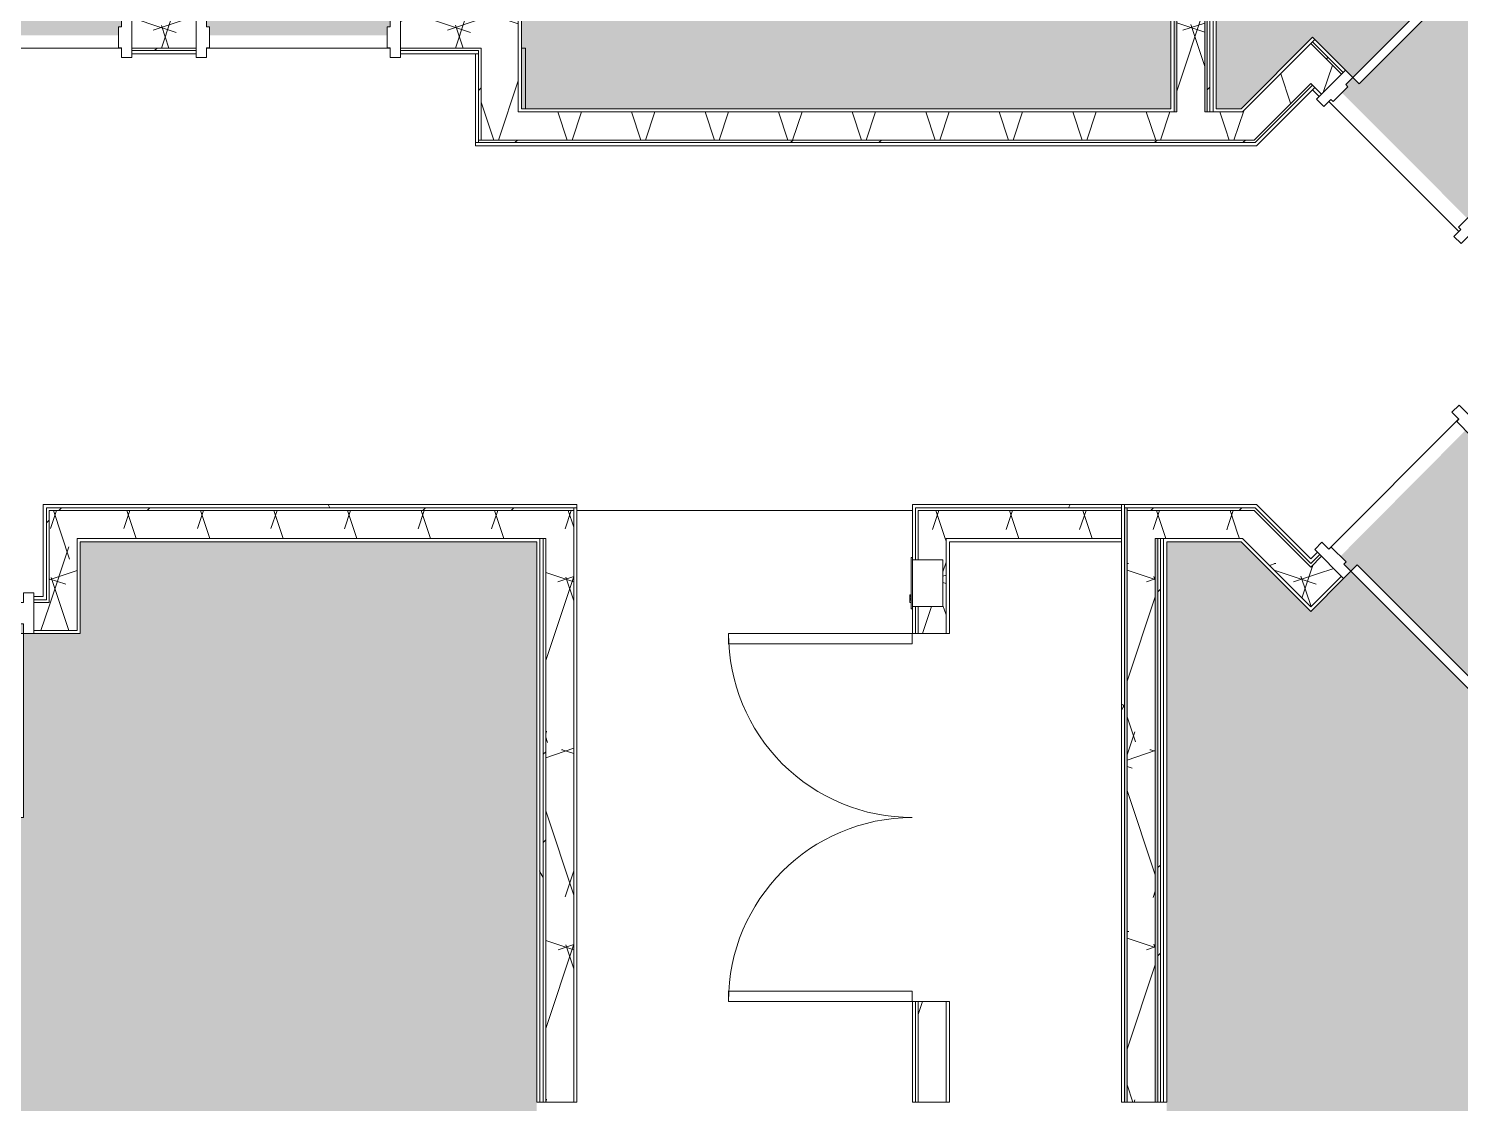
# Model space of a CAD drawing. Header units: inches. Extents: x -1558 to 1975, y 9767 to 12269.
# Drawn here: x 1144.3 to 1424.7, y 10263.5 to 10473.8 of the extents above; entities that cross this region are included whole.
import ezdxf

# ---------------------------------------------------------------- set-up
doc = ezdxf.new("R2010")
doc.units = ezdxf.units.IN
doc.header["$MEASUREMENT"] = 0
for name, color, linetype, lineweight in [('0-1', 7, 'Continuous', 5), ('A-AREA-PATT-1', 254, 'Continuous', 9), ('A-AREA-PATT-3', 143, 'Continuous', 9), ('A-AREA-PATT-4', 8, 'Continuous', 9), ('A-DOOR', 31, 'Continuous', 9), ('A-DOOR-FRAM', 31, 'Continuous', 9), ('A-FLOR-1', 7, 'Continuous', 9), ('A-WALL', 113, 'Continuous', 9), ('A-WALL-PATT-1', 8, 'Continuous', 9), ('A-WALL-PATT-2', 253, 'Continuous', 9), ('A-WALL-PATT-3', 7, 'Continuous', 9), ('A-WALL-PATT-5', 111, 'Continuous', 9), ('E-FIRE', 2, 'Continuous', 9), ('I-WALL', 2, 'Continuous', 9), ('I-WALL-1', 1, 'Continuous', 5)]:
    doc.layers.add(name, color=color, linetype=linetype, lineweight=lineweight)
pattern_1 = [(0, (3885.564, 0), (115.2, 28.8), [4.752, -81.648, 4.752, -81.648, -460.8]), (0, (3885.564, 0), (115.2, 28.8), [-172.8, 4.752, -168.048, 4.752, -81.648, -201.6]), (0, (3885.564, 0), (115.2, 28.8), [-432, 4.752, -52.848, 4.752, -139.248]), (120, (3928.764, 14.4), (-82.54153, 85.36613), [4.752, -81.648, 4.752, -81.648, -460.8]), (120, (3928.764, 14.4), (-82.54153, 85.36613), [-172.8, 4.752, -168.048, 4.752, -81.648, -201.6]), (120, (3928.764, 14.4), (-82.54153, 85.36613), [-432, 4.752, -52.848, 4.752, -139.248]), (240, (3943.164, 72), (-32.65847, -114.16613), [4.752, -81.648, 4.752, -81.648, -460.8]), (240, (3943.164, 72), (-32.65847, -114.16613), [-172.8, 4.752, -168.048, 4.752, -81.648, -201.6]), (240, (3943.164, 72), (-32.65847, -114.16613), [-432, 4.752, -52.848, 4.752, -139.248])]
pattern_2 = [(45, (3885.564, 0), (-35.63818, 35.63818), []), (45, (3885.564, 54), (-35.63818, 35.63818), [])]
pattern_3 = [(161.57, (3887.364, 1.8), (-14.4010124, -0.0012439), [0, -102.456, 11.376, 0]), (18.43, (3883.764, 1.8), (-14.4010124, 0.0012439), [0, -102.456, 11.376, 0]), (108.43, (3887.364, 1.8), (7.1973965, -36.003153), [34.146, -79.686]), (71.57, (3883.764, 1.8), (7.1973965, 36.003153), [34.146, -79.686])]

# ---------------------------------------------------------------- blocks, each defined once
blk = doc.blocks.new('CTR - 1st Phase - Shell_rvt-1-KEY PLAN - 2ND FLOOR')
at = {"layer": 'A-FLOR-1'}
for p, q in [((-2759.04, 10470.04), (-2723.04, 10470.04)), ((-2723.04, 10470.04), (-2759.04, 10470.04)), ((-2706.41, 10470.04), (-2670.41, 10470.04)), ((-2670.41, 10470.04), (-2706.41, 10470.04)), ((-2644.75, 10470.04), (-2643.97, 10470.04)), ((-2643.97, 10470.04), (-2644.75, 10470.04)), ((-2643.97, 10470.04), (-2643.97, 10458.16)), ((-2643.97, 10458.16), (-2643.97, 10470.04)), ((-2486.65, 10459.59), (-2461.19, 10434.14)), ((-2461.19, 10434.14), (-2486.65, 10459.59)), ((-2461.2, 10397.43), (-2486.66, 10371.97)), ((-2486.66, 10371.97), (-2461.2, 10397.43)), ((-2568.2, 10379.54), (-2633.87, 10379.54)), ((-2633.87, 10379.54), (-2568.2, 10379.54))]:
    blk.add_line(p, q, dxfattribs=at)
blk = doc.blocks.new('HOLLOW METAL - UNIT DOOR-2191977-KEY PLAN - 2ND FLOOR')
at = {"layer": 'A-DOOR'}
for p, q in [((16.25, -3.875), (18, -3.875)), ((16.25, -39.875), (16.25, -3.875)), ((18, -3.875), (18, -39.875)), ((18, -39.875), (16.25, -39.875))]:
    blk.add_line(p, q, dxfattribs=at)
blk.add_arc((18, -3.875), 36, 180, 270, dxfattribs=at)
at = {"layer": 'A-DOOR-FRAM'}
for p, q in [((-20, 4.125), (-18, 4.125)), ((-20, -3.875), (-20, 4.125)), ((-18, 4.125), (-18, 2.1875)), ((18, 4.125), (20, 4.125)), ((18, 2.1875), (18, 4.125)), ((20, 4.125), (20, -3.875)), ((-18, 2.1875), (-17.375, 2.1875)), ((-17.375, 2.1875), (-17.375, -1.9375)), ((17.375, 2.1875), (18, 2.1875)), ((17.375, -1.9375), (17.375, 2.1875)), ((-18, -1.9375), (-18, -3.875)), ((-17.375, -1.9375), (-18, -1.9375)), ((18, -1.9375), (17.375, -1.9375)), ((18, -3.875), (18, -1.9375)), ((-18, -3.875), (-20, -3.875)), ((20, -3.875), (18, -3.875))]:
    blk.add_line(p, q, dxfattribs=at)
blk = doc.blocks.new('HOLLOW METAL - DOUBLE - HM - METAL LEAF - 20 MIN_ - 6-0 x 6-8-2194249-KEY PLAN - 2ND FLOOR')
at = {"layer": 'A-DOOR'}
for p, q in [((-34, -3.625), (-36, -3.625)), ((-36, -3.625), (-36, -39.625)), ((-34, -39.625), (-34, -3.625)), ((34, -3.625), (36, -3.625)), ((34, -39.625), (34, -3.625)), ((36, -3.625), (36, -39.625)), ((-36, -39.625), (-34, -39.625)), ((36, -39.625), (34, -39.625))]:
    blk.add_line(p, q, dxfattribs=at)
for centre, start, end in [((-36, -3.625), 270, 0), ((36, -3.625), 180, 270)]:
    blk.add_arc(centre, 36, start, end, dxfattribs=at)
blk = doc.blocks.new('104416 - Fire Extinguishers - Wall - Class A - Light - 2A-2205461-KEY PLAN - 2ND FLOOR')
at = {"layer": 'E-FIRE'}
for p, q in [((13.19, 3.88), (13.19, 3.62)), ((23.19, 3.88), (13.19, 3.88)), ((13.19, 3.88), (23.19, 3.88)), ((13.19, 3.88), (13.19, 3.62)), ((23.19, 3.62), (13.19, 3.62)), ((13.63, -2.37), (13.63, 3.62)), ((14.41, 3.88), (14.41, 4.13)), ((14.41, 3.88), (14.41, 4.13)), ((14.41, 3.88), (14.41, 4.13)), ((14.44, 4.13), (14.84, 4.13)), ((14.44, 3.88), (14.44, 4.13)), ((14.84, 4.13), (15.08, 4.13)), ((14.84, 4.13), (15.03, 4.13)), ((14.84, 3.88), (14.84, 4.13)), ((14.95, 3.88), (14.95, 4.13)), ((15.03, 4.13), (15.11, 4.13)), ((15.03, 3.88), (15.03, 4.13)), ((15.04, 3.88), (15.04, 4.13)), ((15.08, 3.88), (15.08, 4.13)), ((15.08, 3.88), (15.08, 4.13)), ((15.11, 3.88), (15.11, 4.13)), ((15.11, 3.88), (15.11, 4.13)), ((15.11, 4.13), (15.24, 4.13)), ((15.11, 3.88), (15.11, 4.13)), ((15.24, 4.13), (15.51, 4.13)), ((15.24, 3.88), (15.24, 4.13)), ((15.51, 4.13), (15.73, 4.13)), ((15.51, 3.88), (15.51, 4.13)), ((15.73, 4.13), (15.91, 4.13)), ((15.73, 4.13), (15.91, 4.13)), ((15.73, 4.13), (15.87, 4.13)), ((15.73, 3.88), (15.73, 4.13)), ((15.87, 4.13), (15.91, 4.13)), ((15.87, 3.88), (15.87, 4.13)), ((15.91, 3.88), (15.91, 4.13)), ((15.91, 3.88), (15.91, 4.13)), ((15.91, 3.88), (15.91, 4.13)), ((15.94, 3.88), (15.94, 4.13)), ((15.94, 3.88), (15.94, 4.13)), ((22.75, 3.62), (22.75, -2.37)), ((23.19, 3.62), (23.19, 3.88)), ((23.19, 3.62), (23.19, 3.88)), ((22.75, -2.37), (13.63, -2.37))]:
    blk.add_line(p, q, dxfattribs=at)
blk = doc.blocks.new('HOLLOW METAL - UNIT DOOR-2191978-KEY PLAN - 2ND FLOOR')
at = {"layer": 'A-DOOR'}
for p, q in [((18, 39.875), (16.25, 39.875)), ((16.25, 39.875), (16.25, 3.875)), ((18, 3.875), (18, 39.875)), ((16.25, 3.875), (18, 3.875))]:
    blk.add_line(p, q, dxfattribs=at)
blk.add_arc((18, 3.875), 36, 90, 180, dxfattribs=at)
at = {"layer": 'A-DOOR-FRAM'}
for p, q in [((-18, 3.875), (-20, 3.875)), ((-20, 3.875), (-20, -4.125)), ((-18, 1.9375), (-18, 3.875)), ((18, 3.875), (18, 1.9375)), ((20, 3.875), (18, 3.875)), ((20, -4.125), (20, 3.875)), ((-17.375, 1.9375), (-18, 1.9375)), ((-17.375, -2.1875), (-17.375, 1.9375)), ((18, 1.9375), (17.375, 1.9375)), ((17.375, 1.9375), (17.375, -2.1875)), ((-18, -4.125), (-18, -2.1875)), ((-18, -2.1875), (-17.375, -2.1875)), ((17.375, -2.1875), (18, -2.1875)), ((18, -2.1875), (18, -4.125)), ((-20, -4.125), (-18, -4.125)), ((18, -4.125), (20, -4.125))]:
    blk.add_line(p, q, dxfattribs=at)

msp = doc.modelspace()

# ---------------------------------------------------------------- hatches: boundary and pattern name
at = {"layer": 'A-AREA-PATT-1'}
h = msp.add_hatch(color=256, dxfattribs=at)
h.paths.add_polyline_path([(1162.53, 10476.16), (1160.78, 10476.16), (1160.78, 10512.16), (1162.53, 10512.16), (1162.53, 10503.61)], flags=0)
h.paths.add_polyline_path([(996.65, 10458.16), (1100.87, 10458.16), (1100.87, 10476.16), (1126.53, 10476.16), (1126.53, 10474.23), (1127.15, 10474.23), (1127.15, 10472.54), (1161.9, 10472.54), (1161.9, 10474.23), (1162.53, 10474.23), (1162.53, 10476.16), (1166.59, 10476.16), (1166.59, 10842.51), (1162.72, 10842.51), (1162.72, 10820.2), (1134.84, 10820.2), (1134.84, 10842.51), (1088.24, 10842.51), (1088.24, 10846.48), (1018.12, 10846.48), (1018.12, 10842.51), (973.68, 10842.51), (973.68, 10458.16)], flags=0)
h = msp.add_hatch(color=256, dxfattribs=at)
h.paths.add_polyline_path([(1403.6, 10464.28), (1429.06, 10489.73), (1430.3, 10488.5), (1404.84, 10463.04), (1403.75, 10464.13)], flags=0)
h.paths.add_polyline_path([(1447.65, 10420.23), (1808.77, 10420.23), (1808.77, 10555.85), (1786.45, 10555.85), (1786.45, 10583.73), (1808.77, 10583.73), (1808.77, 10842.51), (1664.24, 10842.51), (1664.24, 10846.48), (1594.12, 10846.48), (1594.12, 10842.51), (1376.88, 10842.51), (1376.88, 10458.16), (1381.76, 10458.16), (1395.74, 10472.15), (1403.6, 10464.28), (1402.23, 10462.91), (1402.67, 10462.47), (1401.48, 10461.27), (1426.05, 10436.7), (1427.25, 10437.89), (1427.69, 10437.45), (1429.06, 10438.82), (1447.05, 10420.83)], flags=0)
h = msp.add_hatch(color=256, dxfattribs=at)
h.paths.add_polyline_path([(1179.15, 10476.16), (1179.15, 10512.16), (1180.9, 10512.16), (1180.9, 10476.16), (1179.78, 10476.16)], flags=0)
h.paths.add_polyline_path([(1332.42, 10458.16), (1368, 10458.16), (1368, 10842.51), (1206.84, 10842.51), (1206.84, 10820.2), (1178.97, 10820.2), (1178.97, 10842.51), (1175.09, 10842.51), (1175.09, 10476.16), (1179.15, 10476.16), (1179.15, 10474.23), (1179.78, 10474.23), (1179.78, 10472.54), (1214.53, 10472.54), (1214.53, 10474.23), (1215.15, 10474.23), (1215.15, 10476.16), (1240.82, 10476.16), (1240.82, 10458.16), (1299.35, 10458.16)], flags=0)
at = {"layer": 'A-AREA-PATT-3'}
h = msp.add_hatch(color=256, dxfattribs=at)
h.paths.add_polyline_path([(954.53, 9989.06), (1026.6, 9989.06), (1026.6, 10011.38), (1054.48, 10011.38), (1054.48, 9989.06), (1238.58, 9989.06), (1238.58, 10017.71), (1243.82, 10017.71), (1243.82, 10373.41), (1154.45, 10373.41), (1154.36, 10355.41), (1143.33, 10355.41), (1143.33, 10357.35), (1142.7, 10357.35), (1142.7, 10359.04), (1107.95, 10359.04), (1107.95, 10357.35), (1107.33, 10357.35), (1107.33, 10355.41), (1081.67, 10355.41), (1081.67, 10373.41), (954.48, 10373.41), (954.48, 9989.06)], flags=0)
h.paths.add_polyline_path([(1141.58, 10319.41), (1141.58, 10355.41), (1143.33, 10355.41), (1143.33, 10319.41)], flags=0)
at = {"layer": 'A-AREA-PATT-4'}
h = msp.add_hatch(color=256, dxfattribs=at)
h.paths.add_polyline_path([(1403.24, 10367.64), (1404.47, 10368.88), (1429.93, 10343.42), (1428.69, 10342.19), (1404.65, 10366.23)], flags=0)
h.paths.add_polyline_path([(1663.84, 9985.06), (1664.24, 9985.1), (1664.24, 9989.06), (1808.77, 9989.06), (1808.77, 10247.85), (1786.45, 10247.85), (1786.45, 10275.73), (1808.77, 10275.73), (1808.77, 10411.35), (1446.95, 10411.35), (1428.69, 10393.1), (1427.32, 10394.47), (1426.88, 10394.02), (1425.69, 10395.22), (1401.2, 10370.56), (1402.31, 10369.45), (1401.87, 10369.01), (1403.24, 10367.64), (1395.37, 10359.77), (1381.73, 10373.41), (1367.19, 10373.35), (1367.19, 10017.71), (1371.9, 10017.71), (1371.9, 9989.06), (1594.12, 9989.06), (1594.12, 9985.1), (1653.97, 9985.06)], flags=0)
at = {"layer": 'A-WALL-PATT-1'}
h = msp.add_hatch(dxfattribs=at)
h.set_pattern_fill('FP_23', color=256, style=0, pattern_type=2)
h.set_pattern_definition(pattern_2)
h.paths.add_polyline_path([(1375.63, 10457.54), (1375.63, 10843.14), (1375.13, 10843.14), (1375.13, 10457.54), (1375.34, 10457.54)], flags=0)
h = msp.add_hatch(dxfattribs=at)
h.set_pattern_fill('FP_23', color=256, style=0, pattern_type=2)
h.set_pattern_definition(pattern_2)
h.paths.add_polyline_path([(1365.94, 10263.71), (1365.94, 10374.04), (1365.44, 10374.04), (1365.44, 10263.71)], flags=0)
at = {"layer": 'A-WALL-PATT-2'}
h = msp.add_hatch(dxfattribs=at)
h.set_pattern_fill('FP_5', color=256, style=0, pattern_type=2)
h.set_pattern_definition(pattern_3)
h.paths.add_polyline_path([(1374.63, 10457.54), (1374.63, 10457.54), (1374.63, 10843.14), (1369.13, 10843.14), (1369.13, 10457.54)], flags=0)
h = msp.add_hatch(dxfattribs=at)
h.set_pattern_fill('FP_5', color=256, style=0, pattern_type=2)
h.set_pattern_definition(pattern_3)
h.paths.add_polyline_path([(1359.44, 10263.71), (1364.94, 10263.71), (1364.94, 10374.04), (1359.44, 10374.04), (1359.44, 10266.72)], flags=0)
at = {"layer": 'A-WALL-PATT-3'}
h = msp.add_hatch(dxfattribs=at)
h.set_pattern_fill('FP_1', color=256, style=0, pattern_type=2)
h.set_pattern_definition(pattern_1)
h.paths.add_polyline_path([(1368.63, 10458.16), (1368.63, 10843.14), (1368, 10843.14), (1368, 10458.16)], flags=0)
h = msp.add_hatch(dxfattribs=at)
h.set_pattern_fill('FP_1', color=256, style=0, pattern_type=2)
h.set_pattern_definition(pattern_1)
h.paths.add_polyline_path([(1376.25, 10458.16), (1376.88, 10458.16), (1376.88, 10843.14), (1376.25, 10843.14), (1376.25, 10464.13)], flags=0)
h = msp.add_hatch(dxfattribs=at)
h.set_pattern_fill('FP_1', color=256, style=0, pattern_type=2)
h.set_pattern_definition(pattern_1)
h.paths.add_polyline_path([(1358.94, 10263.71), (1358.94, 10380.66), (1358.32, 10380.57), (1358.32, 10263.71)], flags=0)
at = {"layer": 'A-WALL-PATT-5'}
h = msp.add_hatch(dxfattribs=at)
h.set_pattern_fill('FP_5', color=256, style=0, pattern_type=2)
h.set_pattern_definition(pattern_3)
h.paths.add_polyline_path([(1167.84, 10470.04), (1167.84, 10475.54), (1164.53, 10475.54), (1164.53, 10470.04), (1166.59, 10470.04)], flags=0)
h.paths.add_polyline_path([(1109.24, 10470.04), (1124.53, 10470.1), (1124.53, 10475.54), (1108.74, 10475.54), (1108.74, 10470.04)], flags=0)
h = msp.add_hatch(dxfattribs=at)
h.set_pattern_fill('FP_5', color=256, style=0, pattern_type=2)
h.set_pattern_definition(pattern_3)
h.paths.add_polyline_path([(1177.15, 10470.04), (1177.15, 10475.54), (1167.84, 10475.54), (1167.84, 10470.04)], flags=0)
h.paths.add_polyline_path([(1231.8, 10470.04), (1232.94, 10470.04), (1232.94, 10475.54), (1217.15, 10475.54), (1217.15, 10470.04)], flags=0)
h = msp.add_hatch(dxfattribs=at)
h.set_pattern_fill('FP_5', color=256, style=0, pattern_type=2)
h.set_pattern_definition(pattern_3)
h.paths.add_polyline_path([(1232.94, 10452.04), (1240.19, 10452.04), (1240.19, 10475.54), (1232.94, 10475.54), (1232.94, 10457.54)], flags=0)
h = msp.add_hatch(dxfattribs=at)
h.set_pattern_fill('FP_23', color=256, style=0, pattern_type=2)
h.set_pattern_definition(pattern_2)
h.paths.add_polyline_path([(1448.02, 10418.48), (1448.52, 10418.48), (1430.03, 10436.97), (1429.68, 10436.61), (1447.81, 10418.48)], flags=0)
h.paths.add_polyline_path([(1401.39, 10464.9), (1401.75, 10465.25), (1395.74, 10471.26), (1395.38, 10470.91), (1401.04, 10465.25)], flags=0)
h = msp.add_hatch(dxfattribs=at)
h.set_pattern_fill('FP_23', color=256, style=0, pattern_type=2)
h.set_pattern_definition(pattern_2)
h.paths.add_polyline_path([(1167.22, 10469.54), (1167.84, 10469.54), (1167.84, 10470.04), (1164.53, 10470.04), (1164.53, 10469.54), (1166.78, 10469.54)], flags=0)
h.paths.add_polyline_path([(1109.24, 10469.54), (1124.53, 10469.54), (1124.53, 10470.04), (1109.24, 10470.04)], flags=0)
h = msp.add_hatch(dxfattribs=at)
h.set_pattern_fill('FP_1', color=256, style=0, pattern_type=2)
h.set_pattern_definition(pattern_1)
h.paths.add_polyline_path([(1166.46, 10468.91), (1167.84, 10468.91), (1167.84, 10469.54), (1164.53, 10469.54), (1164.53, 10468.91)], flags=0)
h.paths.add_polyline_path([(1124.53, 10468.91), (1124.53, 10469.54), (1109.24, 10469.54), (1109.24, 10468.91), (1109.87, 10468.91)], flags=0)
h = msp.add_hatch(dxfattribs=at)
h.set_pattern_fill('FP_23', color=256, style=0, pattern_type=2)
h.set_pattern_definition(pattern_2)
h.paths.add_polyline_path([(1167.84, 10469.54), (1177.15, 10469.54), (1177.15, 10470.04), (1167.84, 10470.04)], flags=0)
h.paths.add_polyline_path([(1232.44, 10469.54), (1232.44, 10470.04), (1217.15, 10470.04), (1217.15, 10469.54), (1232.42, 10469.54)], flags=0)
h = msp.add_hatch(dxfattribs=at)
h.set_pattern_fill('FP_23', color=256, style=0, pattern_type=2)
h.set_pattern_definition(pattern_2)
h.paths.add_polyline_path([(1232.44, 10452.04), (1232.94, 10452.04), (1232.94, 10470.04), (1232.44, 10470.04), (1232.44, 10457.54)], flags=0)
h = msp.add_hatch(dxfattribs=at)
h.set_pattern_fill('FP_5', color=256, style=0, pattern_type=2)
h.set_pattern_definition(pattern_3)
h.paths.add_polyline_path([(1446.61, 10411.9), (1450.5, 10415.79), (1429.68, 10436.61), (1425.79, 10432.72), (1446.54, 10411.98)], flags=0)
h.paths.add_polyline_path([(1397.5, 10461.01), (1401.39, 10464.9), (1395.38, 10470.91), (1391.52, 10467), (1396.53, 10461.98)], flags=0)
h = msp.add_hatch(dxfattribs=at)
h.set_pattern_fill('FP_5', color=256, style=0, pattern_type=2)
h.set_pattern_definition(pattern_3)
h.paths.add_polyline_path([(1383.78, 10452.04), (1384.29, 10452.04), (1395.29, 10463.22), (1391.49, 10467.02), (1376.51, 10452.04), (1382.01, 10452.04)], flags=0)
h = msp.add_hatch(dxfattribs=at)
h.set_pattern_fill('FP_5', color=256, style=0, pattern_type=2)
h.set_pattern_definition(pattern_3)
h.paths.add_polyline_path([(1299.35, 10452.04), (1376.51, 10452.04), (1382.01, 10457.54), (1240.19, 10457.54), (1240.19, 10452.04), (1241.59, 10452.04)], flags=0)
h = msp.add_hatch(dxfattribs=at)
h.set_pattern_fill('FP_23', color=256, style=0, pattern_type=2)
h.set_pattern_definition(pattern_2)
h.paths.add_polyline_path([(1383.79, 10451.54), (1384.29, 10452.04), (1232.44, 10452.04), (1232.44, 10451.54), (1383.78, 10451.54)], flags=0)
h = msp.add_hatch(dxfattribs=at)
h.set_pattern_fill('FP_5', color=256, style=0, pattern_type=2)
h.set_pattern_definition(pattern_3)
h.paths.add_polyline_path([(1399.26, 10364.55), (1401.38, 10366.67), (1397.49, 10370.56), (1395.37, 10368.44), (1398.91, 10364.9)], flags=0)
h.paths.add_polyline_path([(1429.66, 10394.95), (1446.54, 10411.98), (1442.63, 10415.7), (1425.82, 10398.8), (1428.74, 10395.88)], flags=0)
h = msp.add_hatch(dxfattribs=at)
h.set_pattern_fill('FP_1', color=256, style=0, pattern_type=2)
h.set_pattern_definition(pattern_1)
h.paths.add_polyline_path([(1154.45, 10380.04), (1251.69, 10380.1), (1251.69, 10380.66), (1147.83, 10380.66), (1147.83, 10380.04), (1153.83, 10380.04)], flags=0)
h = msp.add_hatch(dxfattribs=at)
h.set_pattern_fill('FP_23', color=256, style=0, pattern_type=2)
h.set_pattern_definition(pattern_2)
h.paths.add_polyline_path([(1148.33, 10361.54), (1148.33, 10380.04), (1147.83, 10380.04), (1147.83, 10361.54)], flags=0)
h = msp.add_hatch(dxfattribs=at)
h.set_pattern_fill('FP_23', color=256, style=0, pattern_type=2)
h.set_pattern_definition(pattern_2)
h.paths.add_polyline_path([(1245.07, 10379.54), (1251.07, 10379.54), (1251.06, 10380.04), (1148.33, 10380.04), (1148.33, 10379.54), (1244.44, 10379.54)], flags=0)
h = msp.add_hatch(dxfattribs=at)
h.set_pattern_fill('FP_5', color=256, style=0, pattern_type=2)
h.set_pattern_definition(pattern_3)
h.paths.add_polyline_path([(1149.64, 10356.04), (1153.83, 10356.04), (1153.83, 10379.54), (1148.33, 10379.54), (1148.33, 10356.04)], flags=0)
h = msp.add_hatch(dxfattribs=at)
h.set_pattern_fill('FP_5', color=256, style=0, pattern_type=2)
h.set_pattern_definition(pattern_3)
h.paths.add_polyline_path([(1153.83, 10374.04), (1245.57, 10374.04), (1245.57, 10379.54), (1153.83, 10379.54)], flags=0)
h = msp.add_hatch(dxfattribs=at)
h.set_pattern_fill('FP_5', color=256, style=0, pattern_type=2)
h.set_pattern_definition(pattern_3)
h.paths.add_polyline_path([(1248.69, 10263.71), (1251.07, 10263.71), (1251.07, 10379.54), (1245.57, 10379.54), (1245.57, 10263.71)], flags=0)
h = msp.add_hatch(dxfattribs=at)
h.set_pattern_fill('FP_1', color=256, style=0, pattern_type=2)
h.set_pattern_definition(pattern_1)
h.paths.add_polyline_path([(1317.37, 10380.04), (1358.32, 10380.04), (1358.32, 10380.66), (1317.37, 10380.66)], flags=0)
h = msp.add_hatch(dxfattribs=at)
h.set_pattern_fill('FP_5', color=256, style=0, pattern_type=2)
h.set_pattern_definition(pattern_3)
h.paths.add_polyline_path([(1358.32, 10374.04), (1358.32, 10379.54), (1318.49, 10379.54), (1318.49, 10374.04), (1350.01, 10374.04)], flags=0)
h = msp.add_hatch(dxfattribs=at)
h.set_pattern_fill('FP_23', color=256, style=0, pattern_type=2)
h.set_pattern_definition(pattern_2)
h.paths.add_polyline_path([(1365.94, 10379.54), (1384.27, 10379.54), (1383.77, 10380.04), (1359.44, 10380.04), (1359.44, 10379.54), (1365.44, 10379.54)], flags=0)
h = msp.add_hatch(dxfattribs=at)
h.set_pattern_fill('FP_5', color=256, style=0, pattern_type=2)
h.set_pattern_definition(pattern_3)
h.paths.add_polyline_path([(1381.99, 10374.04), (1376.49, 10379.54), (1359.44, 10379.54), (1359.44, 10374.04), (1381.73, 10374.04)], flags=0)
h = msp.add_hatch(dxfattribs=at)
h.set_pattern_fill('FP_5', color=256, style=0, pattern_type=2)
h.set_pattern_definition(pattern_3)
h.paths.add_polyline_path([(1395.37, 10360.66), (1399.26, 10364.55), (1384.27, 10379.54), (1376.49, 10379.54), (1393.73, 10362.3)], flags=0)
h = msp.add_hatch(dxfattribs=at)
h.set_pattern_fill('FP_1', color=256, style=0, pattern_type=2)
h.set_pattern_definition(pattern_1)
h.paths.add_polyline_path([(1244.44, 10263.71), (1244.44, 10374.04), (1243.82, 10374.04), (1243.82, 10263.71)], flags=0)
h = msp.add_hatch(dxfattribs=at)
h.set_pattern_fill('FP_1', color=256, style=0, pattern_type=2)
h.set_pattern_definition(pattern_1)
h.paths.add_polyline_path([(1245.07, 10263.71), (1245.07, 10374.04), (1244.44, 10374.04), (1244.44, 10263.71)], flags=0)
h = msp.add_hatch(dxfattribs=at)
h.set_pattern_fill('FP_23', color=256, style=0, pattern_type=2)
h.set_pattern_definition(pattern_2)
h.paths.add_polyline_path([(1245.57, 10263.71), (1245.57, 10374.04), (1245.07, 10374.04), (1245.07, 10263.71)], flags=0)
h = msp.add_hatch(dxfattribs=at)
h.set_pattern_fill('FP_5', color=256, style=0, pattern_type=2)
h.set_pattern_definition(pattern_3)
h.paths.add_polyline_path([(1318.49, 10263.71), (1323.99, 10263.71), (1323.99, 10283.41), (1318.49, 10283.41), (1318.49, 10266.72)], flags=0)
h.paths.add_polyline_path([(1318.49, 10355.41), (1323.99, 10355.55), (1323.99, 10374.04), (1318.49, 10374.04), (1318.49, 10369.85), (1323.37, 10369.85), (1323.37, 10360.73), (1318.49, 10360.73), (1318.49, 10355.55)], flags=0)
h = msp.add_hatch(dxfattribs=at)
h.set_pattern_fill('FP_5', color=256, style=0, pattern_type=2)
h.set_pattern_definition(pattern_3)
h.paths.add_polyline_path([(1105.33, 10356.04), (1105.33, 10361.54), (1089.54, 10361.54), (1089.54, 10356.04), (1096.7, 10356.04)], flags=0)
h.paths.add_polyline_path([(1147.2, 10356.04), (1148.33, 10356.04), (1148.33, 10361.54), (1145.33, 10361.48), (1145.33, 10356.04), (1145.91, 10356.04)], flags=0)
at = {"layer": 'I-WALL-1'}
for points in [[(1368.63, 10457.54), (1369.13, 10457.54), (1369.13, 10843.14), (1368.63, 10843.14), (1368.63, 10458.16)], [(1375.13, 10457.54), (1375.13, 10457.54), (1375.13, 10843.14), (1374.63, 10843.14), (1374.63, 10457.54)], [(1359.44, 10263.71), (1359.44, 10380.04), (1358.94, 10379.96), (1358.94, 10263.71)], [(1365.44, 10263.71), (1365.44, 10374.04), (1364.94, 10374.04), (1364.94, 10263.71)]]:
    msp.add_hatch(color=256, dxfattribs=at).paths.add_polyline_path(points, flags=0)

# ---------------------------------------------------------------- linework, layer by layer
at = {"layer": 'A-WALL'}
for p, q in [((1368.63, 10843.14), (1368.63, 10457.54)), ((1369.13, 10843.14), (1369.13, 10457.54)), ((1374.63, 10843.14), (1374.63, 10457.54)), ((1375.13, 10843.14), (1375.13, 10457.54)), ((1375.63, 10843.14), (1375.63, 10457.54)), ((1376.25, 10843.14), (1376.25, 10457.54)), ((1240.19, 10457.54), (1240.19, 10475.54)), ((1382.01, 10457.54), (1396.18, 10471.7)), ((1401.75, 10465.25), (1395.74, 10471.26)), ((1167.84, 10470.04), (1164.53, 10470.04)), ((1167.84, 10469.54), (1164.53, 10469.54)), ((1167.84, 10470.04), (1177.15, 10470.04)), ((1167.84, 10469.54), (1177.15, 10469.54)), ((1217.15, 10470.04), (1232.94, 10470.04)), ((1217.15, 10469.54), (1232.44, 10469.54)), ((1231.82, 10468.91), (1232.44, 10468.91)), ((1232.44, 10451.54), (1232.44, 10469.54)), ((1232.94, 10452.04), (1232.94, 10470.04)), ((1401.39, 10464.9), (1395.38, 10470.91)), ((1384.29, 10452.04), (1395.38, 10463.13)), ((1384.5, 10451.54), (1395.74, 10462.78)), ((1397.5, 10461.01), (1395.38, 10463.13)), ((1395.74, 10461.89), (1396.18, 10462.33)), ((1369.13, 10457.54), (1240.19, 10457.54)), ((1382.01, 10457.54), (1374.63, 10457.54)), ((1384.5, 10451.54), (1231.82, 10451.54)), ((1384.29, 10452.04), (1232.44, 10452.04)), ((1147.83, 10380.04), (1251.69, 10380.04)), ((1147.83, 10362.04), (1147.83, 10380.04)), ((1148.33, 10379.54), (1251.07, 10379.54)), ((1148.33, 10361.54), (1148.33, 10379.54)), ((1251.07, 10380.04), (1251.07, 10263.71)), ((1317.99, 10369.85), (1317.99, 10380.04)), ((1317.99, 10380.04), (1358.32, 10380.04)), ((1318.49, 10369.85), (1318.49, 10379.54)), ((1318.49, 10379.54), (1358.32, 10379.54)), ((1358.94, 10380.66), (1358.94, 10263.71)), ((1358.94, 10380.04), (1384.47, 10380.04)), ((1359.44, 10380.04), (1359.44, 10263.71)), ((1359.44, 10379.54), (1384.27, 10379.54)), ((1384.27, 10379.54), (1395.37, 10368.44)), ((1384.47, 10380.04), (1395.37, 10369.14)), ((1153.83, 10374.04), (1245.57, 10374.04)), ((1153.83, 10356.04), (1153.83, 10374.04)), ((1244.44, 10374.04), (1244.44, 10263.71)), ((1245.07, 10374.04), (1245.07, 10263.71)), ((1245.57, 10374.04), (1245.57, 10263.71)), ((1323.99, 10355.41), (1323.99, 10374.04)), ((1323.99, 10374.04), (1358.32, 10374.04)), ((1364.94, 10374.04), (1364.94, 10263.71)), ((1364.94, 10374.04), (1381.99, 10374.04)), ((1365.44, 10374.04), (1365.44, 10263.71)), ((1365.94, 10374.04), (1365.94, 10263.71)), ((1366.57, 10374.04), (1366.57, 10263.71)), ((1381.99, 10374.04), (1395.37, 10360.66)), ((1395.37, 10369.14), (1397.14, 10370.91)), ((1395.37, 10368.44), (1397.49, 10370.56)), ((1401.38, 10366.67), (1395.37, 10360.66)), ((1147.83, 10362.04), (1145.33, 10362.04)), ((1148.33, 10361.54), (1145.33, 10361.54)), ((1317.99, 10355.41), (1317.99, 10360.73)), ((1318.49, 10355.41), (1318.49, 10360.73)), ((1153.83, 10356.04), (1145.33, 10356.04)), ((1317.99, 10263.71), (1317.99, 10283.41)), ((1318.49, 10263.71), (1318.49, 10283.41)), ((1323.99, 10263.71), (1323.99, 10283.41))]:
    msp.add_line(p, q, dxfattribs=at)
at = {"layer": 'I-WALL'}
for p, q in [((1368, 10843.14), (1368, 10458.16)), ((1376.88, 10458.16), (1376.88, 10843.14)), ((1240.82, 10458.16), (1240.82, 10476.16)), ((1395.74, 10472.15), (1381.76, 10458.16)), ((1402.19, 10465.69), (1395.74, 10472.15)), ((1164.53, 10468.91), (1166.59, 10468.91)), ((1166.59, 10468.91), (1177.15, 10468.91)), ((1217.15, 10468.91), (1231.82, 10468.91)), ((1231.82, 10468.91), (1231.82, 10450.91)), ((1384.76, 10450.91), (1395.74, 10461.89)), ((1395.74, 10461.89), (1397.06, 10460.57)), ((1368, 10458.16), (1240.82, 10458.16)), ((1381.76, 10458.16), (1376.88, 10458.16)), ((1231.82, 10450.91), (1384.76, 10450.91)), ((1251.69, 10380.66), (1147.2, 10380.66)), ((1147.2, 10380.66), (1147.2, 10362.66)), ((1251.69, 10263.71), (1251.69, 10380.66)), ((1358.32, 10380.66), (1317.37, 10380.66)), ((1317.37, 10380.66), (1317.37, 10370.29)), ((1358.32, 10373.41), (1358.32, 10380.66)), ((1358.32, 10380.66), (1358.32, 10263.71)), ((1384.73, 10380.66), (1358.32, 10380.66)), ((1395.37, 10370.03), (1384.73, 10380.66)), ((1154.45, 10373.41), (1243.82, 10373.41)), ((1154.45, 10355.41), (1154.45, 10373.41)), ((1243.82, 10373.41), (1243.82, 10263.71)), ((1324.62, 10355.41), (1324.62, 10373.41)), ((1324.62, 10373.41), (1358.32, 10373.41)), ((1367.19, 10263.71), (1367.19, 10373.41)), ((1367.19, 10373.41), (1381.73, 10373.41)), ((1381.73, 10373.41), (1395.37, 10359.77)), ((1396.7, 10371.35), (1395.37, 10370.03)), ((1395.37, 10359.77), (1401.82, 10366.23)), ((1147.2, 10362.66), (1145.33, 10362.66)), ((1317.37, 10360.29), (1317.37, 10355.41)), ((1145.33, 10355.41), (1154.45, 10355.41)), ((1317.37, 10355.41), (1324.62, 10355.41)), ((1317.37, 10283.41), (1317.37, 10263.71)), ((1324.62, 10283.41), (1317.37, 10283.41)), ((1324.62, 10263.71), (1324.62, 10283.41)), ((1243.82, 10263.71), (1251.69, 10263.71)), ((1317.37, 10263.71), (1324.62, 10263.71)), ((1358.32, 10263.71), (1367.19, 10263.71))]:
    msp.add_line(p, q, dxfattribs=at)

# ---------------------------------------------------------------- block references
at = {"layer": '0-1'}
msp.add_blockref('CTR - 1st Phase - Shell_rvt-1-KEY PLAN - 2ND FLOOR', (3885.56, 0), dxfattribs=at)
at = {"layer": 'A-DOOR'}
for name, p in [('HOLLOW METAL - UNIT DOOR-2191978-KEY PLAN - 2ND FLOOR', (1144.53, 10472.29)), ('HOLLOW METAL - UNIT DOOR-2191977-KEY PLAN - 2ND FLOOR', (1125.33, 10359.29))]:
    msp.add_blockref(name, p, dxfattribs=at)
for name, p, rotation in [('HOLLOW METAL - UNIT DOOR-2191977-KEY PLAN - 2ND FLOOR', (1197.15, 10472.29), 180), ('HOLLOW METAL - UNIT DOOR-2191977-KEY PLAN - 2ND FLOOR', (1413.59, 10448.81), 134.9999999999909), ('HOLLOW METAL - UNIT DOOR-2191978-KEY PLAN - 2ND FLOOR', (1413.22, 10383.11), 224.9999999999973), ('HOLLOW METAL - DOUBLE - HM - METAL LEAF - 20 MIN_ - 6-0 x 6-8-2194249-KEY PLAN - 2ND FLOOR', (1320.99, 10319.41), 270.0000000000003)]:
    msp.add_blockref(name, p, dxfattribs=dict(at, rotation=rotation))
at = {"layer": 'E-FIRE', "rotation": 90.00000000000037}
msp.add_blockref('104416 - Fire Extinguishers - Wall - Class A - Light - 2A-2205461-KEY PLAN - 2ND FLOOR', (1320.99, 10347.1), dxfattribs=at)

doc.saveas('drawing.dxf')
